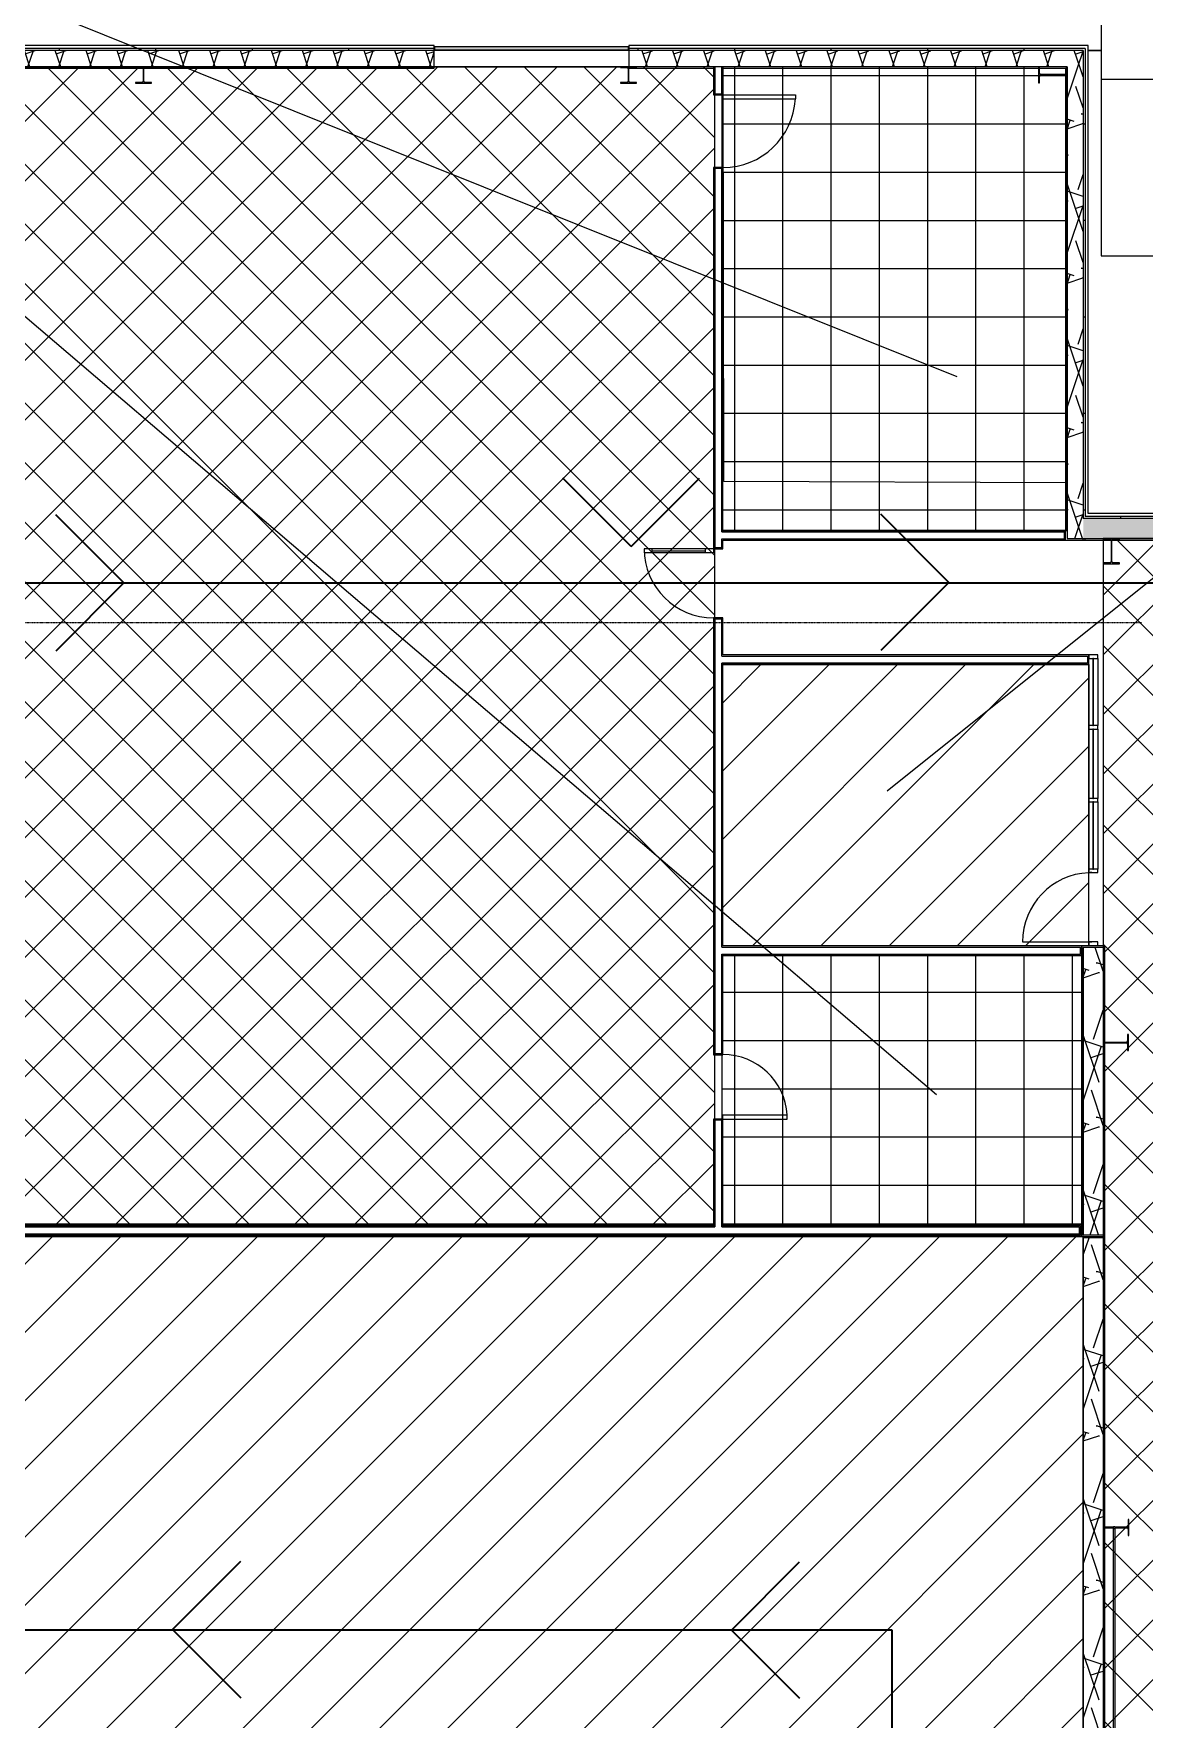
# Model space of a CAD drawing. Header units: inches. Extents: x -1442 to 61540, y -36095 to 93.
# Drawn here: x 56508 to 57061, y -21722 to -20883 of the extents above; entities that cross this region are included whole.
import ezdxf

# ---------------------------------------------------------------- set-up
doc = ezdxf.new("R2010")
doc.units = ezdxf.units.IN
doc.header["$MEASUREMENT"] = 0
doc.linetypes.add('Hidden 1_8_', pattern=[0.1875, 0.125, -0.0625])
for name, color, linetype, lineweight in [('A-DETL', 90, 'Continuous', 9), ('A-DETL-GENF', 92, 'Continuous', 9), ('A-DETL-HDLN', 90, 'Hidden 1_8_', 9), ('A-DETL-THIN', 151, 'Continuous', 9), ('A-DETL-WIDE', 214, 'Continuous', 15), ('A-DOOR', 31, 'Continuous', 9), ('A-DOOR-GLAZ', 31, 'Continuous', 13), ('A-FLOR', 192, 'Continuous', 9), ('A-GLAZ-CURT', 52, 'Continuous', 9), ('A-GLAZ-CWMG', 51, 'Continuous', 9), ('A-WALL', 113, 'Continuous', 9), ('A-WALL-PATT', 111, 'Continuous', 15), ('C-TOPO', 7, 'Continuous', 9), ('G-ANNO-TEXT', 231, 'Continuous', 9), ('I-WALL', 2, 'Continuous', 9), ('L-SITE-WALL', 31, 'Continuous', 9), ('S-BEAM', 12, 'Continuous', 9), ('S-COLS', 52, 'Continuous', 9)]:
    doc.layers.add(name, color=color, linetype=linetype, lineweight=lineweight)
pattern_1 = [(0, (34248.79, 0), (122.88, 30.72), [5.069, -87.091, 5.069, -87.091, -491.52]), (0, (34248.79, 0), (122.88, 30.72), [-184.32, 5.069, -179.251, 5.069, -87.091, -215.04]), (0, (34248.79, 0), (122.88, 30.72), [-460.8, 5.069, -56.371, 5.069, -148.531]), (120, (34294.87, 15.36), (-88.0443, 91.057202), [5.069, -87.091, 5.069, -87.091, -491.52]), (120, (34294.87, 15.36), (-88.0443, 91.057202), [-184.32, 5.069, -179.251, 5.069, -87.091, -215.04]), (120, (34294.87, 15.36), (-88.0443, 91.057202), [-460.8, 5.069, -56.371, 5.069, -148.531]), (240, (34310.23, 76.8), (-34.8357, -121.777202), [5.069, -87.091, 5.069, -87.091, -491.52]), (240, (34310.23, 76.8), (-34.8357, -121.777202), [-184.32, 5.069, -179.251, 5.069, -87.091, -215.04]), (240, (34310.23, 76.8), (-34.8357, -121.777202), [-460.8, 5.069, -56.371, 5.069, -148.531])]
pattern_2 = [(0, (34248.79, 0), (0, 48), []), (90, (34248.79, 0), (-48, 3e-15), [])]
pattern_3 = [(161.57, (34250.711, 1.92), (-15.3613961, -0.00164304), [0, -109.286, 12.134, 0]), (18.43, (34246.871, 1.92), (-15.3613961, 0.00164304), [0, -109.286, 12.134, 0]), (108.43, (34250.711, 1.92), (7.6769067, -38.40367936), [36.422, -84.998]), (71.57, (34246.871, 1.92), (7.6769067, 38.40367936), [36.422, -84.998])]
pattern_4 = [(45, (34248.79, 0), (-14.849242, 14.849242), []), (135, (34248.79, 0), (-14.849242, -14.849242), [])]
pattern_5 = [(45, (34248.79, 0), (-16.970563, 16.970563), [])]

# ---------------------------------------------------------------- blocks, each defined once
blk = doc.blocks.new('Struct_Xcel_Sports Complex_rvt-2-Life Safety Plan')
at = {"layer": 'A-FLOR', "color": 7}
for p, q in [((22602.62, -21105.85), (22602.19, -20900.3)), ((22772.64, -21106.56), (22602.62, -21105.85))]:
    blk.add_line(p, q, dxfattribs=at)
blk = doc.blocks.new('Single-Glass 1 - 2_  10 7_16_ x96_-1573759-Life Safety Plan')
at = {"layer": 'A-DOOR'}
for p, q in [((15.21875, 32.8125), (15.21875, 36.8125)), ((17.21875, 36.8125), (15.21875, 36.8125)), ((17.21875, 32.8125), (17.21875, 36.8125)), ((15.21875, 6.375), (15.21875, 32.8125)), ((15.21875, 32.8125), (17.21875, 32.8125)), ((17.21875, 6.375), (17.21875, 32.8125)), ((15.21875, 6.375), (17.21875, 6.375)), ((15.21875, 2.375), (15.21875, 6.375)), ((17.21875, 2.375), (15.21875, 2.375)), ((17.21875, 2.375), (17.21875, 6.375))]:
    blk.add_line(p, q, dxfattribs=at)
blk.add_arc((17.21875, 2.375), 34.4375, 90, 180, dxfattribs=at)
at = {"layer": 'A-DOOR-GLAZ'}
blk.add_line((16.21875, 32.8125), (16.21875, 6.375), dxfattribs=at)
blk = doc.blocks.new('Single-Flush - 36_ x 84_-1318930-Life Safety Plan')
at = {"layer": 'A-DOOR'}
for p, q in [((16, -2.37), (16, -38.39)), ((18, -2.37), (16, -2.37)), ((18, -2.37), (18, -38.39)), ((18, -38.39), (16, -38.39))]:
    blk.add_line(p, q, dxfattribs=at)
blk.add_arc((18, -2.37), 36.07, 180, 266.82115, dxfattribs=at)
blk = doc.blocks.new('Girt_C - 8_D-1405501-Life Safety Plan')
at = {"layer": 'S-BEAM'}
for p, q in [((22555.27, -20891.55), (22458.52, -20891.55)), ((22458.52, -20899.55), (22551.14, -20899.55))]:
    blk.add_line(p, q, dxfattribs=at)
blk = doc.blocks.new('Door_Single_Storefront - one-1371407-Life Safety Plan')
at = {"layer": 'A-DOOR'}
for p, q in [((-17.21875, 34.4375), (-17.21875, 1.5)), ((-17.21875, 1.5), (-17.21875, 0))]:
    blk.add_line(p, q, dxfattribs=at)
for start, end in [(2.52437965, 90), (360, 2.52437965)]:
    blk.add_arc((-17.21875, 0), 34.4375, start, end, dxfattribs=at)
blk = doc.blocks.new('System Panel - Interior Glazing-1576800-Life Safety Plan')
at = {"layer": 'A-GLAZ-CURT'}
for p, q in [((16.71875, -0.5625), (-16.71875, -0.5625)), ((-16.71875, -0.5625), (-16.71875, -0.9375)), ((-16.71875, -0.9375), (16.71875, -0.9375)), ((16.71875, -0.9375), (16.71875, -0.5625))]:
    blk.add_line(p, q, dxfattribs=at)
blk = doc.blocks.new('System Panel - Interior Glazing-1220293-Life Safety Plan')
at = {"layer": 'A-GLAZ-CURT'}
for p, q in [((17.21875, -0.5625), (-17.21875, -0.5625)), ((-17.21875, -0.5625), (-17.21875, -0.9375)), ((-17.21875, -0.9375), (17.21875, -0.9375)), ((17.21875, -0.9375), (17.21875, -0.5625))]:
    blk.add_line(p, q, dxfattribs=at)
blk = doc.blocks.new('Rectangular Mullion - Interior 1_75_ x 4_5_-1575586-Life Safety Plan')
at = {"layer": 'A-GLAZ-CWMG'}
for p, q in [((22784.14, -21229.12), (22784.14, -21263.55)), ((22788.64, -21229.12), (22788.64, -21263.55))]:
    blk.add_line(p, q, dxfattribs=at)
blk = doc.blocks.new('Rectangular Mullion - Interior 1_75_ x 4_5_-1575597-Life Safety Plan')
at = {"layer": 'A-GLAZ-CWMG'}
for p, q in [((0, 3), (-1.75, 3)), ((-1.75, 3), (-1.75, -1.5)), ((0, -1.5), (0, 3)), ((-1.75, -1.5), (0, -1.5))]:
    blk.add_line(p, q, dxfattribs=at)
blk = doc.blocks.new('Rectangular Mullion - Interior 1_75_ x 4_5_-1575587-Life Safety Plan')
at = {"layer": 'A-GLAZ-CWMG'}
for p, q in [((-0.875, 3), (0.875, 3)), ((-0.875, -1.5), (-0.875, 3)), ((0.875, 3), (0.875, -1.5)), ((0.875, -1.5), (-0.875, -1.5))]:
    blk.add_line(p, q, dxfattribs=at)
blk = doc.blocks.new('Rectangular Mullion - Interior 1_75_ x 4_5_-1220297-Life Safety Plan')
at = {"layer": 'A-GLAZ-CWMG'}
for p, q in [((-1.75, 3), (0, 3)), ((-1.75, -1.5), (-1.75, 3)), ((0, 3), (0, -1.5)), ((0, -1.5), (-1.75, -1.5))]:
    blk.add_line(p, q, dxfattribs=at)
blk = doc.blocks.new('Single-Flush - 32_ x 84_-489871-Life Safety Plan')
at = {"layer": 'A-DOOR'}
for p, q in [((14, 2.37), (14, 34.38)), ((16, 34.38), (14, 34.38)), ((16, 2.37), (16, 34.38)), ((16, 2.37), (14, 2.37))]:
    blk.add_line(p, q, dxfattribs=at)
blk.add_arc((16, 2.37), 32.07, 93.57587, 180, dxfattribs=at)
blk = doc.blocks.new('Round Bar - 1_-1251515-Life Safety Plan')
at = {"layer": 'S-BEAM'}
for p, q in [((22796.27, -21748.18), (22796.27, -21867.56)), ((22797.27, -21867.56), (22797.27, -21748.18))]:
    blk.add_line(p, q, dxfattribs=at)
for centre, start_param, end_param in [((22796.77, -21626.3), 0.785398, 1.570796), ((22796.77, -21867.56), 0, 3.141593), ((22796.77, -21867.56), 3.141593, 6.283185)]:
    blk.add_ellipse(centre, major_axis=(0.5, 0), ratio=0.829527, start_param=start_param, end_param=end_param, dxfattribs=at)
blk = doc.blocks.new('Round Bar - 1_-1251605-Life Safety Plan')
at = {"layer": 'S-BEAM'}
for p, q in [((22796.27, -21626.3), (22796.27, -21749.02)), ((22797.27, -21749.02), (22797.27, -21626.3))]:
    blk.add_line(p, q, dxfattribs=at)
for centre, start_param, end_param in [((22796.77, -21626.3), 0, 3.141593), ((22796.77, -21626.3), 3.141593, 6.283185), ((22796.77, -21867.55), 3.926991, 4.712389)]:
    blk.add_ellipse(centre, major_axis=(0.5, 0), ratio=0.836579, start_param=start_param, end_param=end_param, dxfattribs=at)
blk = doc.blocks.new('System Panel - Interior Glazing-1220302-Life Safety Plan')
at = {"layer": 'A-GLAZ-CURT'}
for p, q in [((16.71875, -0.5625), (-16.71875, -0.5625)), ((-16.71875, -0.5625), (-16.71875, -0.9375)), ((-16.71875, -0.9375), (16.71875, -0.9375)), ((16.71875, -0.9375), (16.71875, -0.5625))]:
    blk.add_line(p, q, dxfattribs=at)
blk = doc.blocks.new('Rectangular Mullion - Interior 1_75_ x 4_5_-1574000-Life Safety Plan')
at = {"layer": 'A-GLAZ-CWMG'}
for p, q in [((22784.14, -21196.93), (22784.14, -21227.37)), ((22788.64, -21193.93), (22788.64, -21227.37))]:
    blk.add_line(p, q, dxfattribs=at)
blk = doc.blocks.new('Rectangular Mullion - Interior 1_75_ x 4_5_-1220290-Life Safety Plan')
at = {"layer": 'A-GLAZ-CWMG'}
for p, q in [((-0.875, 3), (0.875, 3)), ((-0.875, -1.5), (-0.875, 3)), ((0.875, 3), (0.875, -1.5)), ((0.875, -1.5), (-0.875, -1.5))]:
    blk.add_line(p, q, dxfattribs=at)
blk = doc.blocks.new('Rectangular Mullion - Exterior 2_ x 4_5_-1307206-Life Safety Plan')
at = {"layer": 'A-GLAZ-CWMG'}
for p, q in [((22784.14, -21265.3), (22784.14, -21298.74)), ((22788.64, -21265.3), (22788.64, -21298.74))]:
    blk.add_line(p, q, dxfattribs=at)

msp = doc.modelspace()

# ---------------------------------------------------------------- hatches: boundary and pattern name
at = {"layer": 'A-DETL-GENF'}
h = msp.add_hatch(dxfattribs=at)
h.set_pattern_fill('FP_13', color=8, style=0, pattern_type=2)
h.set_pattern_definition(pattern_4)
h.paths.add_polyline_path([(56356.53, -21475.43), (56846.82, -21475.43), (56846.82, -20899.55), (56318.43, -20899.55), (56318.43, -21475.43), (56352.71, -21475.43)], flags=0)
h.paths.add_polyline_path([(56405.6, -21472.46), (56400.08, -21472.46), (56394.59, -21471.96), (56389.16, -21470.98), (56383.84, -21469.51), (56378.67, -21467.57), (56373.7, -21465.17), (56368.96, -21462.34), (56364.5, -21459.1), (56360.34, -21455.47), (56356.53, -21451.48), (56352.71, -21446.59), (56350.05, -21442.56), (56347.43, -21437.7), (56345.27, -21432.63), (56343.56, -21427.38), (56342.33, -21422), (56341.59, -21416.53), (56341.34, -21411.02), (56341.59, -21405.51), (56342.33, -21400.04), (56343.62, -21394.49), (56345.27, -21389.41), (56347.5, -21384.22), (56350.05, -21379.47), (56353.09, -21374.87), (56356.53, -21370.55), (56360.34, -21366.57), (56364.5, -21362.94), (56368.96, -21359.69), (56373.7, -21356.86), (56378.67, -21354.47), (56383.84, -21352.53), (56389.75, -21350.95), (56394.59, -21350.07), (56400.08, -21349.58), (56405.6, -21349.58), (56411.1, -21350.07), (56416.53, -21351.06), (56421.85, -21352.53), (56427.01, -21354.47), (56431.99, -21356.86), (56436.72, -21359.69), (56441.19, -21362.94), (56445.34, -21366.57), (56449.16, -21370.55), (56452.6, -21374.87), (56455.64, -21379.47), (56458.25, -21384.33), (56460.42, -21389.41), (56462.13, -21394.66), (56463.36, -21400.04), (56464.1, -21405.51), (56464.34, -21411.02), (56463.84, -21418.4), (56463.36, -21422), (56462.13, -21427.38), (56460.42, -21432.63), (56458.25, -21437.7), (56455.58, -21442.65), (56452.6, -21447.17), (56449.16, -21451.48), (56445.34, -21455.47), (56441.19, -21459.1), (56436.72, -21462.34), (56431.99, -21465.17), (56427.01, -21467.57), (56421.05, -21469.73), (56416.53, -21470.98), (56411.1, -21471.96)], flags=0)
h = msp.add_hatch(dxfattribs=at)
h.set_pattern_fill('FP_14', color=8, style=0, pattern_type=2)
h.set_pattern_definition([(0, (34248.79, 0), (0, 24), []), (90, (34248.79, 0), (-24, 1e-15), [])])
h.paths.add_polyline_path([(56850.32, -21475.43), (57029.43, -21475.43), (57029.43, -21341.68), (56850.32, -21341.68), (56850.32, -21442.65)], flags=0)
h.paths.add_polyline_path([(56850.32, -21130.3), (57022.18, -21130.3), (57022.18, -20899.55), (56850.32, -20899.55), (56850.32, -21109.29)], flags=0)
h = msp.add_hatch(dxfattribs=at)
h.set_pattern_fill('FP_13', color=8, style=0, pattern_type=2)
h.set_pattern_definition(pattern_4)
h.paths.add_polyline_path([(59946.1, -22359.55), (60520.18, -22359.55), (60520.18, -21134.19), (57040.07, -21134.3), (57040.18, -22359.55), (59872.01, -22359.55)], flags=0)
h.paths.add_polyline_path([(59071.06, -22354.83), (59071.06, -22354.83), (59071.32, -22354.83)], flags=0)
h.paths.add_polyline_path([(57913.06, -22354.83), (57913.06, -22354.83), (57913.32, -22354.83)], flags=0)
h.paths.add_polyline_path([(58926.6, -22354.41), (58926.6, -22354.41), (58926.88, -22354.41)], flags=0)
h.paths.add_polyline_path([(57768.6, -22354.41), (57768.6, -22354.41), (57768.88, -22354.41)], flags=0)
h.paths.add_polyline_path([(57815.99, -22354.36), (57815.99, -22354.35), (57819.34, -22354.36)], flags=0)
h.paths.add_polyline_path([(57045.11, -21748.6), (57045.11, -21748.6), (57045.11, -21747.31)], flags=0)
h.paths.add_polyline_path([(57741.9, -21138.79), (57741.9, -21138.79), (57744.89, -21138.79)], flags=0)
h.paths.add_polyline_path([(57798.08, -21138.29), (57798.08, -21138.29), (57798.62, -21138.29)], flags=0)
h = msp.add_hatch(dxfattribs=at)
h.set_pattern_fill('FP_15', color=8, style=0, pattern_type=2)
h.set_pattern_definition(pattern_5)
h.paths.add_polyline_path([(56850.32, -21336.68), (57032.93, -21336.68), (57032.93, -21196.93), (56850.32, -21196.93), (56850.32, -21336.68)], flags=0)
h = msp.add_hatch(dxfattribs=at)
h.set_pattern_fill('FP_15', color=8, style=0, pattern_type=2)
h.set_pattern_definition(pattern_5)
h.paths.add_polyline_path([(56420.31, -22786.55), (56748.93, -22786.55), (56748.93, -22652.49), (57052.81, -22652.4), (57052.81, -22370.3), (57030.18, -22370.3), (57030.18, -21481.43), (56318.32, -21481.43), (56318.43, -22613.15), (56420.31, -22613.15), (56420.31, -22783.04)], flags=0)
at = {"layer": 'A-WALL-PATT', "lineweight": 9}
h = msp.add_hatch(dxfattribs=at)
h.set_pattern_fill('FP_5', color=256, style=0, pattern_type=2)
h.set_pattern_definition(pattern_3)
h.paths.add_polyline_path([(56318.43, -20899.55), (56707.31, -20899.55), (56707.31, -20891.55), (56318.43, -20891.55), (56318.43, -20895.55)], flags=0)
h = msp.add_hatch(dxfattribs=at)
h.set_pattern_fill('FP_7', color=256, style=0, pattern_type=2)
h.set_pattern_definition(pattern_2)
h.paths.add_polyline_path([(56352.71, -20891.55), (56707.31, -20891.55), (56707.31, -20890.55), (56319.18, -20890.55), (56319.18, -20891.55), (56334.18, -20891.55)], flags=0)
at = {"layer": 'A-WALL-PATT', "lineweight": 9, "transparency": 33554649}
msp.add_hatch(color=256, dxfattribs=at).paths.add_polyline_path([(56797.25, -20891.2), (56803.99, -20891.2), (56803.99, -20889.62), (56707.37, -20889.62), (56707.37, -20891.2), (56760.21, -20891.2)], flags=0)
at = {"layer": 'A-WALL-PATT', "lineweight": 9}
h = msp.add_hatch(dxfattribs=at)
h.set_pattern_fill('FP_7', color=256, style=0, pattern_type=2)
h.set_pattern_definition(pattern_2)
h.paths.add_polyline_path([(57016.18, -20891.55), (57031.18, -20891.55), (57031.03, -20890.55), (56804.06, -20890.55), (56804.06, -20891.55), (56982.48, -20891.55)], flags=0)
h = msp.add_hatch(dxfattribs=at)
h.set_pattern_fill('FP_5', color=256, style=0, pattern_type=2)
h.set_pattern_definition(pattern_3)
h.paths.add_polyline_path([(56982.48, -20899.55), (57030.18, -20899.55), (57030.07, -20891.55), (56804.06, -20891.66), (56804.06, -20899.55), (56908.39, -20899.55)], flags=0)
h = msp.add_hatch(dxfattribs=at)
h.set_pattern_fill('FP_7', color=256, style=0, pattern_type=2)
h.set_pattern_definition(pattern_2)
h.paths.add_polyline_path([(57031.18, -21135.05), (57031.18, -21134.3), (57030.18, -21134.3), (57030.18, -21135.05), (57031.07, -21135.05)], flags=0)
h.paths.add_polyline_path([(57030.85, -21124.3), (57031.18, -21124.14), (57031.18, -20891.55), (57030.18, -20891.55), (57030.18, -21124.3)], flags=0)
h = msp.add_hatch(dxfattribs=at)
h.set_pattern_fill('FP_5', color=256, style=0, pattern_type=2)
h.set_pattern_definition(pattern_3)
h.paths.add_polyline_path([(57022.18, -21134.3), (57030.18, -21134.3), (57030.07, -20899.55), (57022.18, -20899.55), (57022.18, -21132.3)], flags=0)
h = msp.add_hatch(dxfattribs=at)
h.set_pattern_fill('FP_4', color=256, style=0, pattern_type=2)
h.set_pattern_definition(pattern_1)
h.paths.add_polyline_path([(56846.82, -21423.68), (56848.57, -21423.68), (56848.57, -21423.05), (56846.82, -21423.05)], flags=0)
h.paths.add_polyline_path([(56846.82, -21391.05), (56848.57, -21391.05), (56848.57, -21390.43), (56846.82, -21390.43)], flags=0)
h.paths.add_polyline_path([(56848.57, -21174.4), (56848.51, -21173.77), (56846.82, -21173.77), (56846.82, -21174.4)], flags=0)
h.paths.add_polyline_path([(56846.82, -21139.33), (56848.57, -21139.33), (56848.57, -21138.71), (56846.82, -21138.71)], flags=0)
h.paths.add_polyline_path([(56848.57, -20950.24), (56848.56, -20949.62), (56846.82, -20949.62), (56846.82, -20950.24)], flags=0)
h.paths.add_polyline_path([(56848.21, -20913.62), (56848.57, -20913.62), (56848.57, -20912.99), (56846.82, -20912.99), (56846.82, -20913.62)], flags=0)
h = msp.add_hatch(dxfattribs=at)
h.set_pattern_fill('FP_4', color=256, style=0, pattern_type=2)
h.set_pattern_definition(pattern_1)
h.paths.add_polyline_path([(56850.32, -21423.68), (56850.31, -21423.05), (56848.57, -21423.05), (56848.57, -21423.68)], flags=0)
h.paths.add_polyline_path([(56848.57, -21391.05), (56850.32, -21391.05), (56850.32, -21390.43), (56848.57, -21390.43)], flags=0)
h.paths.add_polyline_path([(56850.94, -21341.68), (56850.94, -21341.05), (56850.32, -21341.05), (56850.32, -21341.68)], flags=0)
h.paths.add_polyline_path([(56850.56, -21337.55), (56850.94, -21337.55), (56850.94, -21336.68), (56850.32, -21336.68), (56850.32, -21337.55)], flags=0)
h.paths.add_polyline_path([(56850.42, -21196.93), (56850.94, -21196.93), (56850.94, -21196.3), (56850.32, -21196.3), (56850.32, -21196.93)], flags=0)
h.paths.add_polyline_path([(56850.94, -21192.8), (56850.94, -21173.77), (56848.57, -21173.77), (56848.57, -21174.4), (56850.32, -21174.4), (56850.32, -21192.8)], flags=0)
h.paths.add_polyline_path([(56850.32, -21139.33), (56850.94, -21139.33), (56850.94, -21134.43), (56850.32, -21134.43), (56850.32, -21138.71), (56848.57, -21138.71), (56848.57, -21139.33), (56850.21, -21139.33)], flags=0)
h.paths.add_polyline_path([(56850.32, -21130.93), (56850.94, -21130.93), (56850.94, -21130.3), (56850.32, -21130.3), (56850.32, -21130.91)], flags=0)
h.paths.add_polyline_path([(56848.57, -20950.24), (56850.32, -20950.24), (56850.32, -20949.62), (56848.57, -20949.62)], flags=0)
h.paths.add_polyline_path([(56848.65, -20913.62), (56850.32, -20913.62), (56850.32, -20912.99), (56848.57, -20912.99), (56848.57, -20913.62)], flags=0)
h = msp.add_hatch(dxfattribs=at)
h.set_pattern_fill('FP_5', color=256, style=0, pattern_type=2)
h.set_pattern_definition(pattern_3)
h.paths.add_polyline_path([(57040.07, -21134.3), (57040.07, -21134.19), (57095.81, -21134.19), (57095.81, -21128.43), (57096.56, -21128.43), (57096.56, -21124.3), (57030.18, -21124.3), (57030.18, -21134.3), (57038.04, -21134.3)], flags=0)
h.paths.add_polyline_path([(60218.31, -21134.19), (60229.06, -21134.19), (60229.06, -21124.3), (60217.56, -21124.3), (60217.56, -21128.43), (60218.31, -21128.43)], flags=0)
h.paths.add_polyline_path([(60168.37, -21134.19), (60180.81, -21134.19), (60180.81, -21128.43), (60181.56, -21128.43), (60181.56, -21124.3), (57286.31, -21124.3), (57286.31, -21128.43), (57287.06, -21128.43), (57287.06, -21134.19), (60126.93, -21134.19)], flags=0)
h.paths.add_polyline_path([(57169.31, -21134.19), (57177.56, -21134.19), (57177.56, -21128.43), (57178.31, -21128.43), (57178.31, -21124.3), (57168.56, -21124.3), (57168.56, -21128.43), (57169.31, -21128.43), (57169.31, -21132.3)], flags=0)
h = msp.add_hatch(dxfattribs=at)
h.set_pattern_fill('FP_7', color=256, style=0, pattern_type=2)
h.set_pattern_definition(pattern_2)
h.paths.add_polyline_path([(57095.81, -21124.3), (57096.56, -21124.3), (57096.56, -21123.3), (57031.18, -21123.3), (57031.18, -21124.3), (57056.57, -21124.3)], flags=0)
h.paths.add_polyline_path([(60229.81, -21124.3), (60229.68, -21123.3), (60217.56, -21123.3), (60217.56, -21124.3), (60229.68, -21124.3)], flags=0)
h.paths.add_polyline_path([(57168.56, -21124.3), (57178.31, -21124.3), (57178.31, -21123.3), (57168.56, -21123.3)], flags=0)
h.paths.add_polyline_path([(60180.81, -21124.3), (60181.56, -21124.3), (60181.56, -21123.3), (57286.31, -21123.3), (57286.31, -21124.3), (57777.59, -21124.3), (60168.37, -21124.3)], flags=0)
h = msp.add_hatch(dxfattribs=at)
h.set_pattern_fill('FP_4', color=256, style=0, pattern_type=2)
h.set_pattern_definition(pattern_1)
h.paths.add_polyline_path([(57032.31, -21196.93), (57032.93, -21196.93), (57032.93, -21192.8), (57032.31, -21192.8), (57032.31, -21196.3), (56850.94, -21196.3), (56850.94, -21196.93), (57002.31, -21196.93)], flags=0)
h = msp.add_hatch(dxfattribs=at)
h.set_pattern_fill('FP_5', color=256, style=0, pattern_type=2)
h.set_pattern_definition(pattern_3)
h.paths.add_polyline_path([(57030.18, -21480.68), (57040.07, -21480.68), (57040.07, -21337.68), (57030.18, -21337.68), (57030.18, -21442.65)], flags=0)
h = msp.add_hatch(dxfattribs=at)
h.set_pattern_fill('FP_4', color=256, style=0, pattern_type=2)
h.set_pattern_definition(pattern_1)
h.paths.add_polyline_path([(57028.18, -21476.05), (57029.43, -21476.05), (57029.43, -21475.43), (56850.32, -21475.43), (56850.32, -21476.05), (56908.39, -21476.05)], flags=0)
h.paths.add_polyline_path([(56414.39, -21476.05), (56846.82, -21476.05), (56846.82, -21475.43), (56318.43, -21475.43), (56318.43, -21476.05), (56389.75, -21476.05)], flags=0)
h = msp.add_hatch(dxfattribs=at)
h.set_pattern_fill('FP_4', color=256, style=0, pattern_type=2)
h.set_pattern_definition(pattern_1)
h.paths.add_polyline_path([(57028.18, -21481.43), (57029.43, -21481.43), (57029.43, -21476.05), (57028.81, -21476.05), (57028.81, -21480.8), (56318.43, -21480.8), (56318.43, -21481.43), (56908.39, -21481.43)], flags=0)
h = msp.add_hatch(dxfattribs=at)
h.set_pattern_fill('FP_4', color=256, style=0, pattern_type=2)
h.set_pattern_definition(pattern_1)
h.paths.add_polyline_path([(56850.94, -21476.68), (57028.81, -21476.68), (57028.81, -21476.05), (56850.32, -21476.05), (56850.32, -21476.68)], flags=0)
h.paths.add_polyline_path([(56413.73, -21476.68), (56846.82, -21476.61), (56846.82, -21476.05), (56318.43, -21476.05), (56318.43, -21476.68), (56389.75, -21476.68)], flags=0)
h = msp.add_hatch(dxfattribs=at)
h.set_pattern_fill('FP_4', color=256, style=0, pattern_type=2)
h.set_pattern_definition(pattern_1)
h.paths.add_polyline_path([(56908.39, -21480.8), (57028.81, -21480.68), (57028.81, -21476.68), (57028.18, -21476.68), (57028.18, -21480.18), (56318.43, -21480.18), (56318.46, -21480.8), (56879.89, -21480.8)], flags=0)
h = msp.add_hatch(dxfattribs=at)
h.set_pattern_fill('FP_5', color=256, style=0, pattern_type=2)
h.set_pattern_definition(pattern_3)
h.paths.add_polyline_path([(57040.07, -22359.55), (57040.07, -22350.93), (57030.18, -22350.93), (57030.18, -22359.55)], flags=0)
h.paths.add_polyline_path([(57040.07, -22275.8), (57040.07, -21482.18), (57030.18, -21482.18), (57030.18, -22275.8)], flags=0)

# ---------------------------------------------------------------- linework, layer by layer
at = {"layer": 'A-DETL'}
for p, q in [((56846.82, -20899.55), (56318.43, -20899.55)), ((56846.82, -21475.43), (56846.82, -20899.55)), ((57022.18, -20899.55), (56850.32, -20899.55)), ((56850.32, -20899.55), (56850.32, -21130.3)), ((57022.18, -21130.3), (57022.18, -20899.55)), ((56850.32, -21130.3), (57022.18, -21130.3)), ((60520.18, -21134.19), (57040.07, -21134.19)), ((57040.07, -21134.19), (57040.07, -22359.55)), ((57029.43, -21341.68), (56850.32, -21341.68)), ((56850.32, -21341.68), (56850.32, -21475.43)), ((57029.43, -21475.43), (57029.43, -21341.68)), ((56318.43, -21475.43), (56846.82, -21475.43)), ((56850.32, -21475.43), (57029.43, -21475.43))]:
    msp.add_line(p, q, dxfattribs=at)
at = {"layer": 'A-DETL', "lineweight": 35}
for p, q in [((56805.27, -21138.19), (56771.33, -21104.25)), ((56805.27, -21138.19), (56839.21, -21104.25)), ((56552.92, -21156.36), (56518.98, -21122.42)), ((56963.37, -21156.07), (56929.43, -21122.13)), ((56963.37, -21156.07), (56929.43, -21190.02)), ((57129.79, -21156.55), (56402.84, -21156.55)), ((56552.92, -21156.36), (56518.98, -21190.3)), ((56577.13, -21677), (56611.08, -21643.06)), ((56855.11, -21677.27), (56889.05, -21643.32)), ((56935.13, -21677.27), (56318.32, -21677.27)), ((56577.13, -21677), (56611.08, -21710.94)), ((56855.11, -21677.27), (56889.05, -21711.21)), ((56935.13, -22055.27), (56935.13, -21677.27))]:
    msp.add_line(p, q, dxfattribs=at)
at = {"layer": 'A-DETL-HDLN'}
msp.add_line((56385.1, -21176.07), (57059.1, -21176.07), dxfattribs=at)
at = {"layer": 'A-DETL-THIN'}
for p, q in [((57039.14, -20817.86), (57039.14, -20993.67)), ((57039.14, -20993.67), (57258.9, -20993.67)), ((57032.93, -21196.93), (56850.32, -21196.93)), ((56850.32, -21196.93), (56850.32, -21336.68)), ((57032.93, -21336.68), (57032.93, -21196.93)), ((56850.32, -21336.68), (57032.93, -21336.68)), ((57030.18, -21481.43), (56318.32, -21481.43)), ((57030.18, -22370.3), (57030.18, -21481.43))]:
    msp.add_line(p, q, dxfattribs=at)
at = {"layer": 'A-DETL-WIDE'}
msp.add_line((57039.14, -20905.76), (57258.9, -20905.76), dxfattribs=at)
at = {"layer": 'A-WALL', "lineweight": 15}
for p, q in [((56707.31, -20889.05), (56307.56, -20889.05)), ((56707.31, -20900.3), (56707.31, -20889.05)), ((56803.99, -20889.62), (56707.37, -20889.62)), ((56707.37, -20889.62), (56707.37, -20891.2)), ((56707.37, -20891.2), (56803.99, -20891.2)), ((56803.99, -20891.2), (56803.99, -20889.62)), ((57032.68, -20889.05), (56804.06, -20889.05)), ((56804.06, -20889.05), (56804.06, -20900.3)), ((57032.68, -21121.8), (57032.68, -20889.05)), ((56319.18, -20900.3), (56707.31, -20900.3)), ((56804.06, -20900.3), (56846.19, -20900.3)), ((56850.94, -20900.3), (57021.43, -20900.3)), ((57021.43, -20900.3), (57021.43, -21130.3)), ((57096.56, -21121.8), (57032.68, -21121.8)), ((57021.43, -21135.05), (57096.56, -21135.05))]:
    msp.add_line(p, q, dxfattribs=at)
at = {"layer": 'A-WALL'}
for p, q in [((56707.31, -20891.55), (56318.43, -20891.55)), ((56707.31, -20890.55), (56319.18, -20890.55)), ((57031.18, -20890.55), (56804.06, -20890.55)), ((57030.18, -20891.55), (56804.06, -20891.55)), ((57030.18, -20891.55), (57030.18, -21124.3)), ((57031.18, -20890.55), (57031.18, -21123.3)), ((56318.43, -20899.55), (56707.31, -20899.55)), ((57022.18, -20899.55), (56804.06, -20899.55)), ((56846.19, -20899.55), (56846.19, -20900.3)), ((56846.82, -20899.55), (56846.82, -20912.99)), ((56850.32, -20912.99), (56850.32, -20899.55)), ((56850.94, -20899.55), (56850.94, -20900.3)), ((57022.18, -20899.55), (57022.18, -21134.3)), ((56846.82, -20912.99), (56850.32, -20912.99)), ((56850.32, -20950.24), (56846.82, -20950.24)), ((56846.82, -20950.24), (56846.82, -21138.71)), ((56850.32, -21130.93), (56850.32, -20950.24)), ((56850.32, -21130.93), (57020.81, -21130.93)), ((57020.81, -21134.43), (57020.81, -21130.93)), ((57096.56, -21124.3), (57030.18, -21124.3)), ((57096.56, -21123.3), (57031.18, -21123.3)), ((56846.82, -21138.71), (56850.32, -21138.71)), ((56850.32, -21138.71), (56850.32, -21134.43)), ((56850.32, -21134.43), (57020.81, -21134.43)), ((57022.18, -21134.3), (57095.81, -21134.3)), ((57030.18, -21135.05), (57030.18, -21134.3)), ((57031.18, -21135.05), (57031.18, -21134.3)), ((56850.32, -21174.4), (56846.82, -21174.4)), ((56846.82, -21174.4), (56846.82, -21390.43)), ((56850.32, -21192.8), (56850.32, -21174.4)), ((56850.32, -21192.8), (57032.31, -21192.8)), ((57032.31, -21196.3), (56850.32, -21196.3)), ((56850.32, -21337.55), (56850.32, -21196.3)), ((57032.31, -21192.8), (57032.31, -21196.3)), ((56850.32, -21337.55), (57028.81, -21337.55)), ((57028.81, -21341.05), (57028.81, -21337.55)), ((57040.07, -21337.68), (57030.18, -21337.68)), ((57030.18, -21337.68), (57030.18, -21480.68)), ((57040.18, -21337.68), (57040.18, -21480.68)), ((56850.32, -21390.43), (56850.32, -21341.05)), ((56850.32, -21341.05), (57028.81, -21341.05)), ((56846.82, -21390.43), (56850.32, -21390.43)), ((56850.32, -21423.68), (56846.82, -21423.68)), ((56846.82, -21423.68), (56846.82, -21476.68)), ((56850.32, -21476.68), (56850.32, -21423.68)), ((56318.43, -21476.05), (56846.82, -21476.05)), ((56318.43, -21476.68), (56846.82, -21476.68)), ((56318.43, -21480.18), (57028.18, -21480.18)), ((56318.43, -21480.8), (57028.81, -21480.8)), ((56850.32, -21476.05), (57028.81, -21476.05)), ((56850.32, -21476.68), (57028.18, -21476.68)), ((57028.18, -21476.68), (57028.18, -21480.18)), ((57028.81, -21480.8), (57028.81, -21476.05)), ((57030.18, -21480.68), (57040.07, -21480.68)), ((57040.07, -21482.18), (57030.18, -21482.18)), ((57040.18, -21482.18), (57040.18, -22275.8))]:
    msp.add_line(p, q, dxfattribs=at)
at = {"layer": 'C-TOPO'}
for p, q in [((57032.68, -20891.55), (57039.14, -20891.55)), ((57039.14, -20891.55), (57032.68, -20891.55))]:
    msp.add_line(p, q, dxfattribs=at)
at = {"layer": 'G-ANNO-TEXT', "color": 145}
for p, q in [((56932.64, -21259.84), (57628.97, -20702.28)), ((56957.12, -21411.01), (56159.31, -20729.94)), ((56967.42, -21053.8), (56159.31, -20729.94))]:
    msp.add_line(p, q, dxfattribs=at)
at = {"layer": 'I-WALL', "lineweight": 15}
for p, q in [((56846.19, -20900.3), (56846.19, -20913.62)), ((56850.94, -20913.62), (56850.94, -20900.3)), ((56846.19, -20913.62), (56850.94, -20913.62)), ((56846.19, -20949.62), (56846.19, -21139.33)), ((56850.94, -20949.62), (56846.19, -20949.62)), ((56850.94, -21130.3), (56850.94, -20949.62)), ((57021.43, -21130.3), (56850.94, -21130.3)), ((57021.43, -21135.05), (57021.43, -21130.3)), ((56846.19, -21139.33), (56850.94, -21139.33)), ((56850.94, -21139.33), (56850.94, -21135.05)), ((56850.94, -21135.05), (57021.43, -21135.05)), ((56846.19, -21173.77), (56846.19, -21391.05)), ((56850.94, -21173.77), (56846.19, -21173.77)), ((56850.94, -21192.18), (56850.94, -21173.77)), ((57032.93, -21192.18), (56850.94, -21192.18)), ((56850.94, -21196.93), (57032.93, -21196.93)), ((56850.94, -21336.93), (56850.94, -21196.93)), ((57032.93, -21196.93), (57032.93, -21192.18)), ((57040.07, -21336.93), (56850.94, -21336.93)), ((57029.43, -21336.93), (57029.43, -21481.43)), ((57029.43, -21341.68), (57029.43, -21336.93)), ((57040.93, -21336.93), (57040.18, -21336.93)), ((57040.93, -22276.55), (57040.93, -21336.93)), ((56850.94, -21391.05), (56850.94, -21341.68)), ((56850.94, -21341.68), (57029.43, -21341.68)), ((56846.19, -21391.05), (56850.94, -21391.05)), ((56846.19, -21423.05), (56846.19, -21475.43)), ((56850.94, -21423.05), (56846.19, -21423.05)), ((56850.94, -21475.43), (56850.94, -21423.05)), ((56318.43, -21481.43), (57040.07, -21481.43)), ((56846.19, -21475.43), (56319.18, -21475.43)), ((57029.43, -21475.43), (56850.94, -21475.43)), ((57029.43, -21481.43), (57029.43, -21475.43)), ((57030.18, -21481.43), (57030.18, -22276.55)), ((57040.93, -21481.43), (57040.18, -21481.43))]:
    msp.add_line(p, q, dxfattribs=at)
at = {"layer": 'L-SITE-WALL'}
msp.add_line((56707.31, -20889.55), (56804.06, -20889.55), dxfattribs=at)
at = {"layer": 'S-COLS', "lineweight": 13}
for p, q in [((56566.68, -20899.55), (56558.68, -20899.55)), ((56558.68, -20899.55), (56558.68, -20899.99)), ((56558.68, -20899.99), (56561.85, -20899.99)), ((56562.54, -20900.68), (56562.54, -20906.68)), ((56562.83, -20906.68), (56562.83, -20900.68)), ((56563.52, -20899.99), (56566.68, -20899.99)), ((56566.68, -20899.99), (56566.68, -20899.55)), ((56807.93, -20899.55), (56799.93, -20899.55)), ((56799.93, -20899.55), (56799.93, -20899.99)), ((56799.93, -20899.99), (56803.1, -20899.99)), ((56803.79, -20900.68), (56803.79, -20906.68)), ((56804.08, -20906.68), (56804.08, -20900.68)), ((56804.77, -20899.99), (56807.93, -20899.99)), ((56807.93, -20899.99), (56807.93, -20899.55)), ((57008.37, -20899.55), (57007.93, -20899.55)), ((57007.93, -20899.55), (57007.93, -20907.55)), ((57008.37, -20902.72), (57008.37, -20899.55)), ((57008.37, -20907.55), (57008.37, -20904.39)), ((57021.06, -20903.41), (57009.06, -20903.41)), ((57009.06, -20903.7), (57021.06, -20903.7)), ((57022.18, -20899.55), (57021.75, -20899.55)), ((57021.75, -20899.55), (57021.75, -20902.72)), ((57021.75, -20904.39), (57021.75, -20907.55)), ((57022.18, -20907.55), (57022.18, -20899.55)), ((56561.85, -20907.37), (56558.68, -20907.37)), ((56558.68, -20907.37), (56558.68, -20907.8)), ((56558.68, -20907.8), (56566.68, -20907.8)), ((56566.68, -20907.37), (56563.52, -20907.37)), ((56566.68, -20907.8), (56566.68, -20907.37)), ((56803.1, -20907.37), (56799.93, -20907.37)), ((56799.93, -20907.37), (56799.93, -20907.8)), ((56799.93, -20907.8), (56807.93, -20907.8)), ((56807.93, -20907.37), (56804.77, -20907.37)), ((56807.93, -20907.8), (56807.93, -20907.37)), ((57007.93, -20907.55), (57008.37, -20907.55)), ((57021.75, -20907.55), (57022.18, -20907.55)), ((57048.18, -21134.3), (57040.18, -21134.3)), ((57040.18, -21134.3), (57040.18, -21134.74)), ((57040.18, -21134.74), (57043.35, -21134.74)), ((57044.04, -21135.43), (57044.04, -21145.68)), ((57044.33, -21145.68), (57044.33, -21135.43)), ((57045.02, -21134.74), (57048.18, -21134.74)), ((57048.18, -21134.74), (57048.18, -21134.3)), ((57043.35, -21146.37), (57040.18, -21146.37)), ((57040.18, -21146.37), (57040.18, -21146.8)), ((57040.18, -21146.8), (57048.18, -21146.8)), ((57048.18, -21146.37), (57045.02, -21146.37)), ((57048.18, -21146.8), (57048.18, -21146.37)), ((57040.62, -21381.05), (57040.18, -21381.05)), ((57040.18, -21381.05), (57040.18, -21389.05)), ((57040.62, -21384.22), (57040.62, -21381.05)), ((57052.68, -21381.05), (57052.25, -21381.05)), ((57052.25, -21381.05), (57052.25, -21384.22)), ((57052.68, -21389.05), (57052.68, -21381.05)), ((57040.18, -21389.05), (57040.62, -21389.05)), ((57040.62, -21389.05), (57040.62, -21385.89)), ((57051.56, -21384.91), (57041.31, -21384.91)), ((57041.31, -21385.2), (57051.56, -21385.2)), ((57052.25, -21385.89), (57052.25, -21389.05)), ((57052.25, -21389.05), (57052.68, -21389.05)), ((57040.62, -21622.3), (57040.18, -21622.3)), ((57040.18, -21622.3), (57040.18, -21630.3)), ((57040.62, -21625.47), (57040.62, -21622.3)), ((57052.93, -21622.3), (57052.5, -21622.3)), ((57052.5, -21622.3), (57052.5, -21625.47)), ((57052.93, -21630.3), (57052.93, -21622.3)), ((57040.18, -21630.3), (57040.62, -21630.3)), ((57040.62, -21630.3), (57040.62, -21627.14)), ((57045.2, -21626.16), (57041.31, -21626.16)), ((57041.31, -21626.45), (57045.06, -21626.45)), ((57051.81, -21626.16), (57045.89, -21626.16)), ((57046.06, -21626.45), (57051.81, -21626.45)), ((57052.5, -21627.14), (57052.5, -21630.3)), ((57052.5, -21630.3), (57052.93, -21630.3))]:
    msp.add_line(p, q, dxfattribs=at)
for centre, start, end in [((56561.85, -20900.68), 0, 90), ((56563.52, -20900.68), 90, 180), ((56803.1, -20900.68), 0, 90), ((56804.77, -20900.68), 90, 180), ((57009.06, -20902.72), 180, 270), ((57009.06, -20904.39), 90, 180), ((57021.06, -20902.72), 270, 0), ((57021.06, -20904.39), 0, 90), ((56561.85, -20906.68), 270, 0), ((56563.52, -20906.68), 180, 270), ((56803.1, -20906.68), 270, 0), ((56804.77, -20906.68), 180, 270), ((57043.35, -21135.43), 0, 90), ((57045.02, -21135.43), 90, 180), ((57043.35, -21145.68), 270, 0), ((57045.02, -21145.68), 180, 270), ((57041.31, -21384.22), 180, 270), ((57041.31, -21385.89), 90, 180), ((57051.56, -21384.22), 270, 0), ((57051.56, -21385.89), 0, 90), ((57041.31, -21625.47), 180, 270), ((57051.81, -21625.47), 270, 0), ((57041.31, -21627.14), 90, 180), ((57051.81, -21627.14), 0, 90)]:
    msp.add_arc(centre, 0.691, start, end, dxfattribs=at)

# ---------------------------------------------------------------- block references
at = {"color": 250, "lineweight": 5}
msp.add_blockref('Struct_Xcel_Sports Complex_rvt-2-Life Safety Plan', (34248.79, 0), dxfattribs=at)
at = {"layer": 'A-DOOR'}
for name, p, rotation in [('Single-Flush - 36_ x 84_-1318930-Life Safety Plan', (56848.57, -20931.62), 89.99999999999959), ('Single-Glass 1 - 2_  10 7_16_ x96_-1573759-Life Safety Plan', (56848.57, -21156.55), 89.99999999999959), ('Door_Single_Storefront - one-1371407-Life Safety Plan', (57034.43, -21317.71), 90), ('Single-Flush - 32_ x 84_-489871-Life Safety Plan', (56848.57, -21407.05), 269.9999999999996)]:
    msp.add_blockref(name, p, dxfattribs=dict(at, rotation=rotation))
at = {"layer": 'A-GLAZ-CURT', "rotation": 90}
for name, p in [('System Panel - Interior Glazing-1220302-Life Safety Plan', (57034.43, -21210.65)), ('System Panel - Interior Glazing-1220293-Life Safety Plan', (57034.43, -21246.33)), ('System Panel - Interior Glazing-1576800-Life Safety Plan', (57034.43, -21282.02))]:
    msp.add_blockref(name, p, dxfattribs=at)
at = {"layer": 'A-GLAZ-CWMG', "extrusion": (0, 0, -1), "rotation": 90}
for name, p in [('Rectangular Mullion - Interior 1_75_ x 4_5_-1220297-Life Safety Plan', (-57034.43, -21192.18)), ('Rectangular Mullion - Interior 1_75_ x 4_5_-1220290-Life Safety Plan', (-57034.43, -21228.24)), ('Rectangular Mullion - Interior 1_75_ x 4_5_-1575587-Life Safety Plan', (-57034.43, -21264.43)), ('Rectangular Mullion - Interior 1_75_ x 4_5_-1575587-Life Safety Plan', (-57034.43, -21299.62))]:
    msp.add_blockref(name, p, dxfattribs=at)
at = {"layer": 'A-GLAZ-CWMG'}
for name in ['Rectangular Mullion - Interior 1_75_ x 4_5_-1574000-Life Safety Plan', 'Rectangular Mullion - Interior 1_75_ x 4_5_-1575586-Life Safety Plan', 'Rectangular Mullion - Exterior 2_ x 4_5_-1307206-Life Safety Plan']:
    msp.add_blockref(name, (34248.79, 0), dxfattribs=at)
at = {"layer": 'A-GLAZ-CWMG', "rotation": 270}
msp.add_blockref('Rectangular Mullion - Interior 1_75_ x 4_5_-1575597-Life Safety Plan', (57034.43, -21336.68), dxfattribs=at)
at = {"layer": 'S-BEAM'}
for name in ['Girt_C - 8_D-1405501-Life Safety Plan', 'Round Bar - 1_-1251605-Life Safety Plan', 'Round Bar - 1_-1251515-Life Safety Plan']:
    msp.add_blockref(name, (34248.79, 0), dxfattribs=at)

doc.saveas('drawing.dxf')
